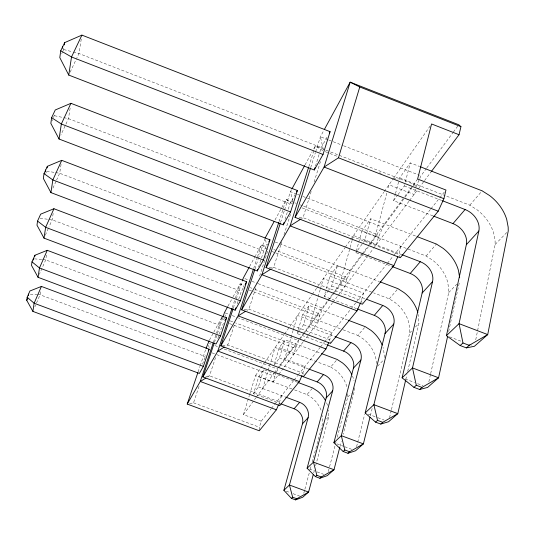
<?xml version="1.0" encoding="UTF-8"?>
<svg xmlns="http://www.w3.org/2000/svg" width="535" height="535" viewBox="0 0 535 535"><rect width="100%" height="100%" fill="white"/><g stroke="black" fill="none" stroke-linecap="round" stroke-linejoin="round"><path stroke-width="0.4" stroke-dasharray="2.67 2.01" d="M430.668 373.651L448.725 292.558L448.758 289.067L447.628 281.992A36.908 30.421 38.3 0 0 432.695 260.224L426.101 256.011L361.78 231.301L355.882 252.654L391.593 266.33M407.697 371.357L418.938 323.381L418.29 314.567M391.466 409.629L409.703 332.937L409.79 329.667L408.86 323.04A33.946 28.77 39.2 0 0 395.338 302.736L389.286 298.838L373.664 292.886M259.308 430.073L259.401 427.231L261.207 421.192L270.904 409.068M384.411 357.614L383.662 349.723A32.026 27.626 40 0 0 383.007 347.369M354.712 387.755L354.598 389.968L343.156 434.28M337.291 437.162L347.75 397.057L347.824 392.683M315.657 465.624L328.737 416.732L328.59 409.944M53.547 117.633L54.677 114.075M63.056 50.892L64.033 47.234M40.573 291.756L40.078 294.798L34.849 306.863M46.471 255.101L45.702 259.89L39.389 274.288M53.179 213.478L52.162 219.798L48.899 227.134M61.09 164.385L59.659 173.266L56.63 179.961M70.145 108.15L68.46 118.623L60.796 135.248M81.266 39.122L78.946 53.527L76.839 57.987M475.735 339.772L495.136 244.522L495.089 240.79L493.698 233.207A40.439 32.214 37.4 0 0 477.033 209.76L469.804 205.172L445.896 195.897M448.664 331.546L459.645 281.256M428.863 381.756L430.488 374.46M405.791 379.489L406.934 374.614M389.547 417.701L391.272 410.439M370.38 415.648L372.373 407.583M356.577 446.718L364.683 414.331M400.287 257.723L398.889 254.446L400.936 246.361M415.428 189.163L414.083 194.479L389.025 184.769L387.741 189.537M340.033 446.364L341.283 441.529M397.993 194.646L404.299 185.966L405.129 182.783M405.336 181.987L410.305 162.881L419.574 166.485M328.296 471.649L329.346 467.637M329.553 466.834L336.034 441.97M432.949 215.859L393.633 200.665L395.285 194.392M395.492 193.61L399.003 180.295M399.21 179.513L399.618 177.941L410.305 162.881M313.731 472.84L314.373 470.432M375.149 236.45L386.885 192.72M303.793 493.237L304.649 490.04M304.87 489.244L309.39 472.465M310.253 469.269L311.33 465.276M312.193 462.079L322.745 422.938L322.525 415.648M363.359 242.355L364.763 240.422L370.688 218.741L416.297 236.296M352.164 240.309L339.879 284.152L363.539 293.153L360.871 302.181M352.384 239.513L353.501 235.527L376.54 244.368L378.452 237.219L382.866 227.214L404.614 197.856M328.383 290.532L331.667 286.011L337.471 265.587L379.382 281.584M356.537 308.635L324.163 296.343L325.494 291.702M326.377 288.606L329.928 276.221L337.471 265.587M320.191 289.616L310.119 324.397L331.967 332.656L328.978 342.086M320.425 288.826L323.401 278.548L344.721 286.666L346.593 279.905L350.585 270.784L363.512 253.336M281.611 395.659L278.829 404.152M299.433 330.409L303.559 324.718L309.203 305.445L347.402 319.91M326.571 344.667L297.132 333.572L298.069 330.403M298.303 329.613L302.736 314.567L309.203 305.445M293.106 330.443L284.673 358.818L304.97 366.435L302.041 375.463M293.34 329.654L297.56 315.469L317.402 322.973L319.234 316.573L322.866 308.193L329.252 299.58M249.598 394.683L255.509 375.563L272.93 382.077L276.2 372.701M274.301 364.101L279.263 347.67L284.867 339.765L320.779 353.281M274.294 365.031L279.397 358.002L284.867 339.765M262.665 388.591L267.941 371.21M268.182 370.421L275.144 347.503L293.695 354.478L295.48 348.405L298.818 340.661L238.376 317.897M253.53 393.626L258.392 386.932L263.695 369.625L258.786 376.546L253.53 393.626L280.079 403.524M311.163 191.523L303.051 217.685L301.693 218.547M314.112 182.007L320.746 160.6M261.207 421.192L243.438 414.592L249.35 395.479M315.469 166.111L319.576 152.956M319.816 152.187L321.261 147.54L327.681 135.997M310.701 167.569L315.423 152.555M315.67 151.759L320.391 136.746L323.963 130.192M308.835 166.592L315.322 146.042L329.266 151.452M280.728 245.11L273.673 267.339L271.599 268.644M280.982 244.314L281.738 241.934M284.005 234.785L290.552 214.14M285.028 219.383L287.275 212.341M288.278 209.212L290.024 203.735L295.052 194.686M280.527 222.493L284.339 210.629M284.593 209.84L290.438 191.644L291.622 189.47M255.804 287.877L248.915 309.197L246.896 310.447M259.629 276.033L268.055 249.972L261.428 244.829L255.516 255.656M279.023 221.65L286.171 199.475L293.969 202.471M258.505 267.112L261.247 258.679M261.501 257.91L263.742 251.009L267.634 244.02M255.028 268.871L258.117 259.415M258.378 258.626L264.812 238.938M234.236 325.213L227.763 344.941L225.636 346.252M253.664 268.516L257.288 257.462M257.549 256.673L261.428 244.829L266.851 246.896M237.179 303.9L238.476 299.974M238.73 299.192L241.325 291.341L243.993 286.539M215.545 357.594L209.486 375.837L207.359 377.135M232.277 307.545L235.166 298.844M235.433 298.055L240.161 283.811L244.054 285.289M233.374 308.013L242.261 281.196M217.825 338.568L221.978 326.143L223.516 323.374M213.485 342.092L221.684 317.676L224.787 318.847M189.591 403.591L193.536 402.795L199.094 386.223M214.441 342.447L222.854 317.349M198.09 371.932L199.95 366.448M200.21 365.666L205.781 349.208M202.504 364.195L205.922 355.033M276.508 371.979L279.21 367.124M45.315 235.206L48.571 227.87M416.009 186.889L420.945 175.814L426.348 168.525M52.938 188.139L56.295 180.703M45.689 173.34L46.358 171.889M52.049 120.83L52.651 119.546M70.165 72.111L76.485 58.73M61.759 53.58L62.735 51.561M209.479 340.053L213.418 332.837M213.813 332.115L221.684 317.676L224.713 320.465M227.97 306.154L232.685 297.507M233.079 296.785L240.161 283.811L246.147 288.913M249.611 266.49L255.121 256.379M275.023 219.905L286.171 199.475L292.23 203.674M305.05 164.86L312.159 151.826M313.737 148.931L315.322 146.042L323 150.669M255.509 375.563L260.298 368.722M260.779 368.04L264.129 363.245M264.604 362.563L284.205 334.556M284.68 333.873L311.918 294.959M312.393 294.277L316.7 288.118M317.181 287.435L344.901 247.819M345.376 247.137L383.816 192.212M384.284 191.537L393.325 178.616M393.8 177.934L431.09 124.648M361.78 231.301L370.688 218.741M297.132 333.572L298.971 331.038M324.163 296.343L327.915 291.174M355.882 252.654L357.28 250.728M357.748 250.079L362.89 242.997M393.633 200.665L397.512 195.315M243.438 414.592L255.763 397.926M256.252 397.258L273.913 373.377M274.401 372.714L277.337 368.742M277.825 368.08L298.864 339.625M299.353 338.963L302.783 334.328M303.271 333.666L327.48 300.917M327.975 300.249L332.442 294.21M332.937 293.541L361.734 254.586M362.235 253.918L367.699 246.528M368.194 245.853L404.273 197.054M404.768 196.385L412.666 185.698M413.16 185.036L417.608 179.024M279.691 366.468L295.313 345.383L235.634 322.926M300.282 338.682L304.683 332.743M305.171 332.081L318.86 313.61L254.961 289.415M329.741 298.918L334.161 292.953M334.649 292.291L345.944 277.05L276.936 250.741M364.007 252.667L369.478 245.284M369.979 244.615L377.436 234.544L303.332 206.069M405.109 197.188L413.02 186.514M413.515 185.846L414.505 184.515L330.041 151.753M426.843 167.863L452.877 132.72M453.372 132.058L457.793 126.093M272.93 382.077L278.367 374.848M278.862 374.192L303.084 342.005M303.572 341.35L308.02 335.445M308.514 334.783L332.302 303.164M332.803 302.509L337.766 295.909M338.267 295.246L367.097 256.927M367.592 256.265L373.062 248.996M373.557 248.334L409.081 201.127M409.576 200.464L418.577 188.501M419.079 187.838L424.074 181.198M424.576 180.536L431.07 171.902M271.412 408.426L273.96 405.236M274.468 404.6L293.548 380.726M294.069 380.077L297.701 375.53M298.222 374.881L320.03 347.596M320.545 346.947L324.183 342.4M324.698 341.751L350.599 309.344M351.114 308.695L355.775 302.87M356.29 302.221L386.912 263.909M387.434 263.253L393.145 256.104M393.666 255.456L430.428 209.452M430.949 208.804L439.228 198.445M439.743 197.803L444.919 191.329M294.544 389.915L306.99 394.569L312.667 387.955M279.263 347.67L330.683 366.997L337.177 359.453M343.102 329.827L357.848 335.405L365.325 326.704M389.286 298.838L398.007 288.693M426.101 256.011L436.393 244.04M469.804 205.172L482.135 190.828M326.557 418.985L328.737 416.732M347.75 397.057L351.174 393.513M377.57 366.194L383.789 359.761M409.703 332.937L412.01 330.55M415.474 326.965L418.938 323.381M448.725 292.558L456.77 284.225M495.136 244.522L507.106 232.13M205.814 376.459L209.486 375.837L279.745 402.026L279.792 405.617M222.373 345.657L227.763 344.941L303.044 373.169L303.245 376.045M244.067 309.618L248.915 309.197L329.988 339.792L330.516 343.356M269.092 267.487L273.673 267.339L361.513 300.744L362.409 304.214M299.052 217.524L303.051 217.685L398.889 254.446M30.301 294.163L36.821 294.584M37.637 294.638L40.078 294.798L205.112 356.484M34.421 258.846L41.676 259.515M42.479 259.595L45.702 259.89L221.978 326.143M40.098 218.293L48.143 219.297M48.946 219.397L52.162 219.798L241.325 291.341M46.692 171.167L54.797 172.477M55.607 172.611L59.659 173.266L263.742 251.009M54.45 115.72L63.01 117.493M63.785 117.653L68.46 118.623L290.024 203.735M63.705 49.541L72.526 51.848M73.328 52.062L78.946 53.527L321.261 147.54M286.178 491.15L290.003 492.554M293.066 493.685L299.774 496.152M193.536 402.795L259.401 427.231M309.411 469.061L314.012 470.767M317.088 471.897L323.675 474.338M258.392 386.932L284.861 396.809M337.01 443.876L343.998 446.471M344.774 446.758L351.716 449.34M209.452 343.517L211.011 344.099M214.889 345.556L219.544 347.302M224.198 349.041L277.745 369.103M264.471 369.919L297.119 382.137M212.047 352.873L215.959 354.337M216.742 354.631L274.662 376.299M368.167 414.103L377.188 417.474M377.937 417.755L384.01 420.029M258.786 376.546L293.768 389.627M405.216 379.001L414.538 382.512M417.648 383.682L423.011 385.702M225.208 312.935L229.08 314.393M232.177 315.563L237.6 317.603M230.21 320.886L234.858 322.638M229.462 323.568L233.347 325.033M234.123 325.327L295.48 348.405L295.313 345.383M279.397 358.002L308.013 368.742M244.869 278.635L248.768 280.113M251.885 281.29L257.348 283.363M258.124 283.657L322.866 308.193M250.286 287.649L251.845 288.238M249.256 290.09L319.234 316.573L318.86 313.61M302.736 314.567L342.32 329.533M303.559 324.718L334.602 336.441M331.667 286.011L364.964 298.677M449.534 336.829L461.163 341.25M468.948 344.206L472.846 345.69M275.177 242.007L350.585 270.784M273.833 249.557L276.16 250.447M271.94 251.457L275.05 252.64M275.833 252.935L346.593 279.905L345.944 277.05M329.928 276.221L372.882 292.585M294.752 202.772L296.31 203.367M300.209 204.865L302.549 205.768M302.141 207.901L378.452 237.219L377.436 234.544M364.763 240.422L401.009 254.332M296.651 194.038L290.438 191.644L293.381 203.802M297.427 194.332L298.985 194.934M302.863 196.425L306.749 197.923M307.525 198.217L382.866 227.214M399.618 177.941L445.127 195.596M325.247 151.693L329.125 153.191M329.901 153.492L337.659 156.501M379.549 172.751L381.101 173.353M393.513 178.162L398.167 179.967M404.299 185.966L441.703 200.464M328.122 139.749L320.391 136.746L323.695 151.091M328.898 140.05L342.821 145.46M343.597 145.761L419.4 175.212M357.848 335.405L363.446 339.036A31.431 27.252 40.2 0 1 375.797 358.049L376.513 363.506M330.683 366.997L335.9 370.394A29.264 25.867 41.4 0 1 347.081 387.541M306.99 394.569L311.858 397.752A27.379 24.597 42.6 0 1 321.649 411.876M414.505 184.515L415.628 186.294M208.55 345.276L209.192 347.61M225.054 314.961L225.469 316.506M265.467 239.727L266.858 245.244M352.431 375.938A29.779 26.202 41.1 0 1 354.07 381.054M326.564 402.802A27.827 24.904 42.3 0 1 327.594 405.523"/><path stroke-width="0.8" d="M26.75 300.349L27.171 297.246L29.927 290.98L41.429 286.432L209.152 349.215L203.367 366.395L199.388 373.45L32.889 311.39L26.75 300.349L27.573 298.476M31.993 261.842L31.511 265.4L38.059 277.317L216.013 343.998L220.567 335.926L226.599 317.83L47.247 250.32L34.922 255.262L31.993 261.842L39.476 267.975L220.567 335.926M37.544 221.075L36.982 225.188L44.01 238.135L235.106 310.186L240.369 300.857L246.655 281.744L53.941 208.737L40.68 214.147L37.544 221.075L45.649 227.321L240.369 300.857M44.01 173.621L43.348 178.436L50.925 192.6L257.261 270.944L263.414 260.043L269.961 239.82L61.739 160.346L47.368 166.311L44.01 173.621L52.845 179.941L263.414 260.043M51.627 117.68L50.845 123.391L59.057 139.026L283.276 224.861L290.565 211.954L297.38 190.507L70.928 103.315L55.252 109.969L51.627 117.68L61.338 124.006L290.565 211.954M60.736 50.765L59.8 57.64L68.761 75.081L314.259 169.983L323.026 154.461L330.088 131.67L81.909 35.116L64.675 42.619L60.736 50.765L71.516 56.971L323.026 154.461M28.335 295.668L28.556 294.11M33.264 259.977L33.464 258.545M45.468 171.568L45.689 169.956M62.501 48.217L62.709 46.685M34.721 256.693L34.922 255.262M47.147 167.93L47.368 166.311M64.354 44.927L64.675 42.619M32.889 311.39L34.126 303.231L41.429 286.432M38.059 277.317L39.476 267.975L47.247 250.32M44.01 238.135L45.649 227.321L53.941 208.737M50.925 192.6L52.845 179.941L61.739 160.346M59.057 139.026L61.338 124.006L70.928 103.315M68.761 75.081L71.516 56.971L81.909 35.116M442.485 200.765L465.082 209.526A18.758 14.86 37.1 0 1 478.852 231.006L459.043 323.655L462.976 342.975L469.222 345.349L487.713 334.582L508.25 230.953L508.176 227.154L506.712 219.43A41.436 32.682 37.2 0 0 489.545 195.522L482.135 190.828L420.343 166.786M446.437 335.652L459.043 323.655L487.713 334.582L474.411 346.279L466.366 347.89L460.154 345.53L446.437 335.652L466.353 244.676L478.852 231.006M447.608 336.415L438.573 377.784L427.599 387.434L419.627 389.487L413.976 387.353L402.106 377.83L422.148 292.999L432.547 281.637A17.08 14.024 37.9 0 0 420.289 261.729L401.778 254.627M432.547 281.637L412.498 367.94L416.297 385.253L421.981 387.393L438.573 377.784L412.498 367.94L402.106 377.83M405.604 380.305L397.793 413.642L388.584 421.734L380.766 424.068L375.583 422.128L365.158 412.98L385.026 333.586L393.807 323.983A15.675 13.248 38.9 0 0 382.772 305.452L366.515 299.266M310.454 168.358L295.046 217.364L400.287 257.723L438.192 211.205L443.903 198.686L445.956 190.032L417.608 179.024L431.571 123.966L459.037 134.726L460.943 126.668L458.776 124.762L350.171 82.163L324.357 129.463M369.979 417.26L363.392 443.883L355.561 450.771L347.957 453.272L343.162 451.486L333.9 442.719L353.414 368.154L360.931 359.935A14.492 12.539 39.9 0 0 350.9 342.594L335.378 336.736M393.807 323.983L373.878 404.687L377.529 420.363L382.739 422.316L397.793 413.642L373.878 404.687L365.158 412.98M339.825 447.166L334 469.73L327.253 475.662L319.876 478.257L315.423 476.611L307.103 468.212L326.163 397.946L332.67 390.831A13.469 11.89 41 0 0 323.488 374.547L308.789 369.036M360.931 359.935L341.317 435.664L344.814 449.988L349.629 451.781L363.392 443.883L341.317 435.664L333.9 442.719M313.303 474.438L308.581 492.073L302.71 497.236L295.574 499.884L291.414 498.353L283.884 490.307L302.435 423.887L308.12 417.668A12.586 11.302 42.2 0 0 299.653 402.327L285.643 397.097M332.67 390.831L313.49 462.14L316.847 475.321L321.314 476.973L334 469.73L313.49 462.14L307.103 468.212M308.12 417.668L289.435 485.018L292.652 497.236L296.831 498.767L308.581 492.073L289.435 485.018L283.884 490.307M438.192 211.205L324.103 167.054L338.481 157.805L359.767 86.984L350.171 82.163L324.103 167.054L295.046 217.364M314.259 169.983L314.988 167.662M308.581 167.388L290.124 225.89L266.042 267.587L362.409 304.214L393.86 265.614L397.88 256.68M283.276 224.861L284.025 222.513M266.042 267.587L280.273 223.289M278.768 222.44L261.923 274.716L241.639 309.832L330.516 343.356L357.032 310.815L360.55 302.904M257.261 270.944L257.756 269.413M241.639 309.832L254.774 269.66M253.409 269.306L238.149 315.884L220.835 345.864L317.168 381.91A13.235 11.737 41.3 0 1 326.163 397.946M235.106 310.186L235.881 307.826M232.016 308.341L217.832 351.06L202.872 376.954L279.792 405.617L299.366 381.589L302.041 375.463M220.835 345.864L233.113 308.795M242.522 280.407L243.305 278.039L249.216 267.212M213.224 342.882L200.271 381.468L187.223 404.065L259.288 430.782L276.374 409.803L278.521 404.855M202.872 376.954L214.181 343.229M222.854 317.349L224.433 312.641L227.576 306.876M187.223 404.065L197.83 372.714M206.049 348.425L209.085 340.775M303.298 376.767L325.949 348.96L328.644 342.848M265.072 238.149L274.228 221.363M292.016 188.748L304.656 165.582M208.342 350.666L209.152 349.215M225.442 319.91L226.599 317.83M245.137 284.486L246.655 281.744M268.797 241.92L269.961 239.82M296.604 191.904L297.38 190.507M329.286 133.115L330.088 131.67M431.564 171.24L459.037 134.726M302.435 423.887A12.379 11.155 42.6 0 0 294.13 408.76L299.653 402.327M317.168 381.91L323.488 374.547M327.346 344.961L343.61 351.094L350.9 342.594M357.306 308.929L374.266 315.369L382.772 305.452M392.369 266.624L410.225 273.459L420.289 261.729M433.718 216.16L452.991 223.61L465.082 209.526M291.414 498.353L292.652 497.236M315.423 476.611L316.847 475.321M343.162 451.486L344.814 449.988M375.583 422.128L377.529 420.363M413.976 387.353L416.297 385.253M460.154 345.53L462.976 342.975M295.574 499.884L296.831 498.767M319.876 478.257L321.314 476.973M347.957 453.272L349.629 451.781M380.766 424.068L382.739 422.316M419.627 389.487L421.981 387.393M466.366 347.89L469.222 345.349M301.011 218.982L290.124 225.89L393.86 265.614M270.911 269.078L261.923 274.716L357.032 310.815M245.552 311.283L238.149 315.884L325.949 348.96M224.218 347.128L217.832 351.06L299.366 381.589M205.942 378.004L200.271 381.468L276.374 409.803M203.367 366.395L34.126 303.231L27.171 297.246M280.855 403.818L294.13 408.76M297.901 382.425L312.667 387.955L317.623 391.192A27.827 24.904 42.3 0 1 325.26 400.173M321.562 353.575L337.177 359.453L342.48 362.904A29.779 26.202 41.1 0 1 351.796 374.52M348.178 320.204L365.325 326.704L371.036 330.396A32.026 27.626 40 0 1 382.164 345.048M380.158 281.878L398.007 288.693L404.186 292.672A34.648 29.171 39 0 1 417.862 312.647M417.073 236.597L436.393 244.04L443.134 248.34A37.738 30.863 38.1 0 1 458.475 270.509L459.659 277.712M338.481 157.805L443.903 198.686M359.767 86.984L460.943 126.668M452.991 223.61A18.304 14.646 37.3 0 1 466.353 244.676M410.225 273.459A16.705 13.823 38.2 0 1 422.148 292.999M374.266 315.369A15.361 13.067 39.1 0 1 385.026 333.586M343.61 351.094A14.218 12.372 40.1 0 1 353.414 368.154"/></g></svg>
